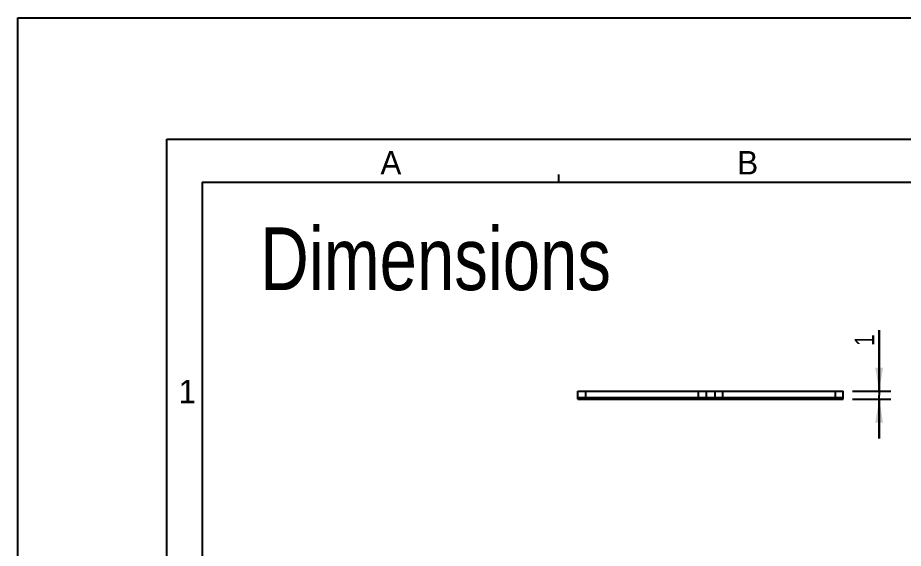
# Model space of a CAD drawing. Header units: millimetres. Extents: x 0 to 420, y 0 to 297.
# Drawn here: x 0 to 112.9, y 229.3 to 297 of the extents above; entities that cross this region are included whole.
import ezdxf

# ---------------------------------------------------------------- set-up
doc = ezdxf.new("R2010")
doc.units = ezdxf.units.MM
doc.header["$LTSCALE"] = 23.1
doc.layers.get('0').update_dxf_attribs({"linetype": 'CONTINUOUS'})
doc.layers.add('ASSEM_MEM', color=7, linetype='CONTINUOUS')
doc.styles.get("Standard").update_dxf_attribs({"font": 'txt', "width": 0.8})
doc.styles.add('TEXTSTYLE_2', font='txt')
doc.dimstyles.new('DIMSTYLE_1', dxfattribs={"dimtxt": 2.5, "dimasz": 3, "dimexe": 1.5, "dimexo": 1.2, "dimtad": 1, "dimdsep": 46, "dimtxsty": 'STANDARD', "dimblk": '_FILLED', "dimblk1": '_FILLED', "dimblk2": '_FILLED', "dimcen": 0.09, "dimazin": 2, "dimtp": 0.01, "dimtm": 0.01, "dimtfac": 1, "dimtofl": 0, "dimtmove": 0, "dimatfit": 3, "dimldrblk": '_FILLED', "dimfxl": 1, "dimtolj": 1, "dimarcsym": 0})

# ---------------------------------------------------------------- blocks, each defined once
blk = doc.blocks.new('_FILLED')
at = {"color": 0, "linetype": 'BYBLOCK'}
blk.add_solid([(0, 0), (-1, 0.167), (-1, -0.167)], dxfattribs=at)
blk = doc.blocks.new('*D3')
at = {"color": 7, "linetype": 'CONTINUOUS'}
for p, q in [((109.85, 249.34), (109.85, 257.12)), ((109.85, 257.12), (109.85, 248.84)), ((106.44, 249.34), (111.35, 249.34)), ((109.85, 243.34), (109.85, 248.84)), ((106.44, 248.34), (111.35, 248.34)), ((109.85, 248.34), (109.85, 243.34))]:
    blk.add_line(p, q, dxfattribs=at)
at = {"color": 7, "linetype": 'CONTINUOUS', "xscale": 3, "yscale": 3, "zscale": 3}
for p, rotation in [((109.85, 249.34), 270), ((109.85, 248.34), 90)]:
    blk.add_blockref('_FILLED', p, dxfattribs=dict(at, rotation=rotation))
at = {"color": 7, "linetype": 'CONTINUOUS', "insert": (106.72, 255.12), "char_height": 2.5, "width": 2, "attachment_point": 1, "rotation": 90, "line_spacing_factor": 0.9}
blk.add_mtext('1', dxfattribs=at)

msp = doc.modelspace()

# ---------------------------------------------------------------- linework, layer by layer
at = {"color": 7, "linetype": 'CONTINUOUS'}
for p, q in [((0, 0), (0, 297)), ((0, 297), (420, 297)), ((19, 15.5), (19, 281.5)), ((19, 281.5), (401, 281.5)), ((69, 276), (69, 277)), ((23.5, 276), (23.5, 21)), ((23.5, 276), (396, 276))]:
    msp.add_line(p, q, dxfattribs=at)
at = {"layer": 'ASSEM_MEM', "color": 7, "linetype": 'CONTINUOUS'}
for p, q in [((71.42, 248.344), (71.42, 249.344)), ((71.42, 249.344), (105.245, 249.344)), ((71.42, 248.544), (105.245, 248.544)), ((72.42, 249.344), (72.42, 248.544)), ((86.787, 249.344), (86.787, 248.544)), ((87.782, 249.344), (87.782, 248.544)), ((88.882, 249.344), (88.882, 248.544)), ((89.877, 249.344), (89.877, 248.544)), ((104.245, 249.344), (104.245, 248.544)), ((105.245, 248.344), (105.245, 249.344)), ((71.42, 248.344), (105.245, 248.344))]:
    msp.add_line(p, q, dxfattribs=at)

# ---------------------------------------------------------------- texts
at = {"color": 7, "linetype": 'CONTINUOUS', "char_height": 3, "width": 3, "attachment_point": 1, "line_spacing_factor": 0.9, "style": 'TEXTSTYLE_2'}
for s, insert in [('A', (46.25, 280)), ('B', (91.75, 280)), ('1', (20.5, 250.8))]:
    msp.add_mtext(s, dxfattribs=dict(at, insert=insert))
at = {"color": 7, "linetype": 'CONTINUOUS', "insert": (30.936, 270.247), "char_height": 8, "width": 64, "attachment_point": 1, "line_spacing_factor": 0.9}
msp.add_mtext('Dimensions', dxfattribs=at)

# ---------------------------------------------------------------- dimensions: what is measured, and where the dimension line sits
at = {"color": 7, "linetype": 'CONTINUOUS'}
dim = msp.add_linear_dim(base=(109.847, 249.344), p1=(105.245, 248.344), p2=(105.245, 249.344), angle=90, dimstyle='DIMSTYLE_1', dxfattribs=at)
dim.commit()
dim.dimension.update_dxf_attribs({"geometry": '*D3', "text_midpoint": (109.847, 256.116), "dimtype": 160})

doc.saveas('drawing.dxf')
